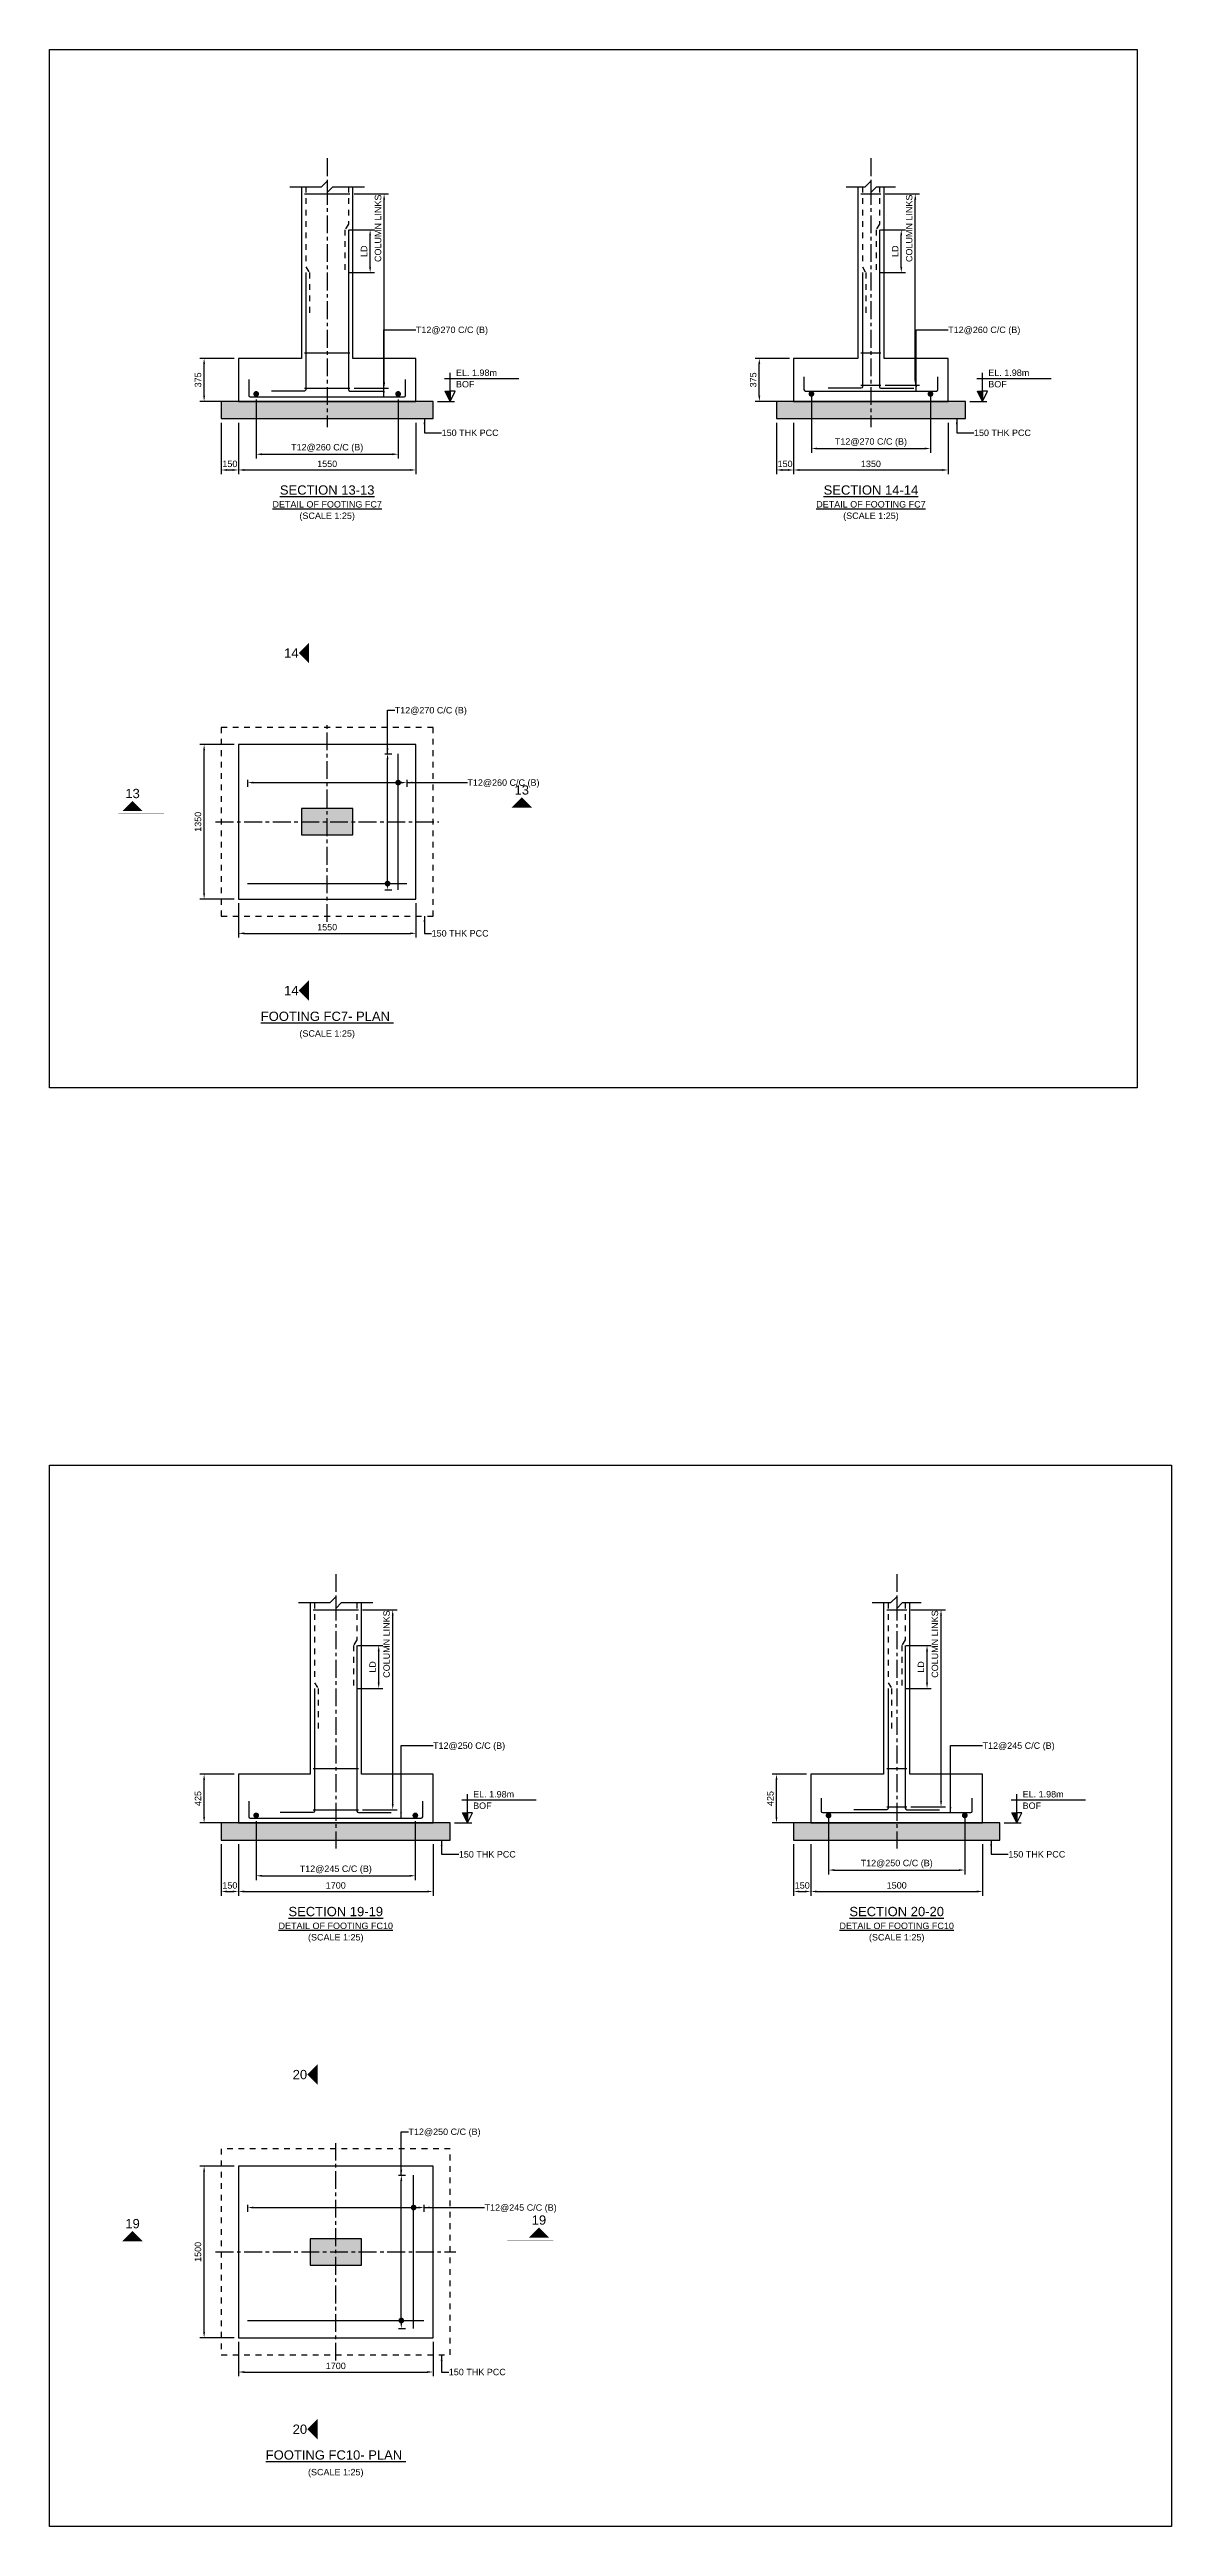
# Model space of a CAD drawing. Header units: inches. Extents: x -5500 to 172521, y -181100 to 5500.
# Drawn here: x 27721 to 66921, y -180200 to -93600 of the extents above; entities that cross this region are included whole.
import ezdxf
from ezdxf.enums import TextEntityAlignment as Align

# ---------------------------------------------------------------- set-up
doc = ezdxf.new("R2010")
doc.units = ezdxf.units.IN
doc.header["$LTSCALE"] = 1000
doc.header["$MEASUREMENT"] = 0
doc.linetypes.add('Cline', pattern=[1, 0.625, -0.125, 0.125, -0.125])
doc.linetypes.add('Dashed', pattern=[0.6, 0.2, -0.2, 0.2])
for name, color, linetype in [('Center Line', 1, 'Continuous'), ('Column', 2, 'Continuous'), ('Concrete Line', 2, 'Continuous'), ('Dim', 31, 'Continuous'), ('Footing', 4, 'Continuous'), ('Labels', 4, 'Continuous'), ('PCC', 5, 'Continuous'), ('Reinforcement', 4, 'Continuous'), ('Section Mark', 5, 'Continuous'), ('Solid', 25, 'Continuous'), ('Text', 31, 'Continuous')]:
    doc.layers.add(name, color=color, linetype=linetype)
doc.styles.add('SC-FTG1', font='SansSerif')
doc.styles.add('SC-FTG2', font='SansSerif')
doc.dimstyles.new('RccFooting', dxfattribs={"dimtxt": 225, "dimasz": 200, "dimexe": 150, "dimexo": 150, "dimgap": 100, "dimtad": 1, "dimtoh": 1, "dimdec": 4, "dimlfac": 0.25, "dimzin": 0, "dimdsep": 46, "dimtxsty": 'SC-FTG2', "dimcen": 0.09, "dimclrd": 8, "dimclre": 8, "dimclrt": 31, "dimadec": 0, "dimazin": 0, "dimtfac": 1, "dimtdec": 0, "dimtix": 1, "dimtofl": 0, "dimtmove": 0, "dimatfit": 3, "dimfxl": 1, "dimtolj": 1, "dimtzin": 0, "dimarcsym": 0})

# ---------------------------------------------------------------- blocks, each defined once
blk = doc.blocks.new('*D127')
at = {"color": 8, "linetype": 'ByBlock', "lineweight": -2}
for p, q in [((34321, -123450), (34321, -124650)), ((40521, -123450), (40521, -124650)), ((34521, -124500), (40321, -124500))]:
    blk.add_line(p, q, dxfattribs=at)
at = {"color": 8}
for points in [[(34321, -124500), (34521, -124467), (34521, -124533)], [(40521, -124500), (40321, -124533), (40321, -124467)]]:
    blk.add_solid(points, dxfattribs=at)
at = {"layer": 'Defpoints', "color": 31}
for p in [(34321, -123300), (40521, -123300), (34321, -124500)]:
    blk.add_point(p, dxfattribs=at)
at = {"color": 31, "insert": (37421, -124288), "char_height": 225, "attachment_point": 5, "style": 'SC-FTG2'}
blk.add_mtext('\\A1;1550', dxfattribs=at)
blk = doc.blocks.new('*D128')
at = {"color": 8, "linetype": 'ByBlock', "lineweight": -2}
for p, q in [((34171, -117900), (32971, -117900)), ((33121, -123100), (33121, -118100)), ((34171, -123300), (32971, -123300))]:
    blk.add_line(p, q, dxfattribs=at)
at = {"color": 8}
for points in [[(33121, -117900), (33154, -118100), (33088, -118100)], [(33121, -123300), (33088, -123100), (33154, -123100)]]:
    blk.add_solid(points, dxfattribs=at)
at = {"layer": 'Defpoints', "color": 31}
for p in [(34321, -117900), (33121, -123300), (34321, -123300)]:
    blk.add_point(p, dxfattribs=at)
at = {"color": 31, "insert": (32908, -120600), "char_height": 225, "attachment_point": 5, "rotation": 90, "style": 'SC-FTG2'}
blk.add_mtext('\\A1;1350', dxfattribs=at)
blk = doc.blocks.new('*D129')
at = {"color": 8, "linetype": 'ByBlock', "lineweight": -2}
for p, q in [((39431, -118220), (39681, -118220)), ((39531, -122780), (39531, -118420)), ((39431, -122980), (39681, -122980))]:
    blk.add_line(p, q, dxfattribs=at)
at = {"color": 8}
for points in [[(39531, -118220), (39564, -118420), (39498, -118420)], [(39531, -122980), (39498, -122780), (39564, -122780)]]:
    blk.add_solid(points, dxfattribs=at)
at = {"layer": 'Defpoints', "color": 31}
for p in [(39281, -118220), (39281, -122980), (39531, -122980)]:
    blk.add_point(p, dxfattribs=at)
blk = doc.blocks.new('*D130')
at = {"color": 8, "linetype": 'ByBlock', "lineweight": -2}
for p, q in [((34641, -119130), (34641, -119380)), ((34841, -119230), (40001, -119230)), ((40201, -119130), (40201, -119380))]:
    blk.add_line(p, q, dxfattribs=at)
at = {"color": 8}
for points in [[(34641, -119230), (34841, -119197), (34841, -119263)], [(40201, -119230), (40001, -119263), (40001, -119197)]]:
    blk.add_solid(points, dxfattribs=at)
at = {"layer": 'Defpoints', "color": 31}
for p in [(34641, -118980), (34641, -119230), (40201, -118980)]:
    blk.add_point(p, dxfattribs=at)
blk = doc.blocks.new('*D131')
at = {"color": 8, "linetype": 'ByBlock', "lineweight": -2}
for p, q in [((33721, -106650), (33721, -108450)), ((34321, -106650), (34321, -108450)), ((33921, -108300), (34121, -108300))]:
    blk.add_line(p, q, dxfattribs=at)
at = {"color": 8}
for points in [[(33721, -108300), (33921, -108267), (33921, -108333)], [(34321, -108300), (34121, -108333), (34121, -108267)]]:
    blk.add_solid(points, dxfattribs=at)
at = {"layer": 'Defpoints', "color": 31}
for p in [(33721, -106500), (34321, -106500), (33721, -108300)]:
    blk.add_point(p, dxfattribs=at)
at = {"color": 31, "insert": (34021, -108088), "char_height": 225, "attachment_point": 5, "style": 'SC-FTG2'}
blk.add_mtext('\\A1;150', dxfattribs=at)
blk = doc.blocks.new('*D132')
at = {"color": 8, "linetype": 'ByBlock', "lineweight": -2}
for p, q in [((34321, -106650), (34321, -108450)), ((40521, -106650), (40521, -108450)), ((34521, -108300), (40321, -108300))]:
    blk.add_line(p, q, dxfattribs=at)
at = {"color": 8}
for points in [[(34321, -108300), (34521, -108267), (34521, -108333)], [(40521, -108300), (40321, -108333), (40321, -108267)]]:
    blk.add_solid(points, dxfattribs=at)
at = {"layer": 'Defpoints', "color": 31}
for p in [(34321, -106500), (40521, -106500), (34321, -108300)]:
    blk.add_point(p, dxfattribs=at)
at = {"color": 31, "insert": (37421, -108088), "char_height": 225, "attachment_point": 5, "style": 'SC-FTG2'}
blk.add_mtext('\\A1;1550', dxfattribs=at)
blk = doc.blocks.new('*D133')
at = {"color": 8, "linetype": 'ByBlock', "lineweight": -2}
for p, q in [((34171, -104400), (32971, -104400)), ((33121, -105700), (33121, -104600)), ((34171, -105900), (32971, -105900))]:
    blk.add_line(p, q, dxfattribs=at)
at = {"color": 8}
for points in [[(33121, -104400), (33154, -104600), (33088, -104600)], [(33121, -105900), (33088, -105700), (33154, -105700)]]:
    blk.add_solid(points, dxfattribs=at)
at = {"layer": 'Defpoints', "color": 31}
for p in [(34321, -104400), (33121, -105900), (34321, -105900)]:
    blk.add_point(p, dxfattribs=at)
at = {"color": 31, "insert": (32908, -105150), "char_height": 225, "attachment_point": 5, "rotation": 90, "style": 'SC-FTG2'}
blk.add_mtext('\\A1;375', dxfattribs=at)
blk = doc.blocks.new('*D134')
at = {"color": 8, "linetype": 'ByBlock', "lineweight": -2}
for p, q in [((34941, -105840), (34941, -107900)), ((39901, -105840), (39901, -107900)), ((35141, -107750), (39701, -107750))]:
    blk.add_line(p, q, dxfattribs=at)
at = {"color": 8}
for points in [[(34941, -107750), (35141, -107717), (35141, -107783)], [(39901, -107750), (39701, -107783), (39701, -107717)]]:
    blk.add_solid(points, dxfattribs=at)
at = {"layer": 'Defpoints', "color": 31}
for p in [(34941, -105690), (39901, -105690), (34941, -107750)]:
    blk.add_point(p, dxfattribs=at)
at = {"color": 31, "insert": (37421, -107538), "char_height": 225, "attachment_point": 5, "style": 'SC-FTG2'}
blk.add_mtext('\\A1;T12@260 C/C (B)', dxfattribs=at)
blk = doc.blocks.new('*D135')
at = {"color": 8, "linetype": 'ByBlock', "lineweight": -2}
for p, q in [((38191, -99900), (39071, -99900)), ((38921, -101200), (38921, -100100)), ((38191, -101400), (39071, -101400))]:
    blk.add_line(p, q, dxfattribs=at)
at = {"color": 8}
for points in [[(38921, -99900), (38954, -100100), (38888, -100100)], [(38921, -101400), (38888, -101200), (38954, -101200)]]:
    blk.add_solid(points, dxfattribs=at)
at = {"layer": 'Defpoints', "color": 31}
for p in [(38041, -99900), (38041, -101400), (38921, -101400)]:
    blk.add_point(p, dxfattribs=at)
at = {"color": 31, "insert": (38708, -100650), "char_height": 225, "attachment_point": 5, "rotation": 90, "style": 'SC-FTG2'}
blk.add_mtext('\\A1;LD', dxfattribs=at)
blk = doc.blocks.new('*D136')
at = {"color": 8, "linetype": 'ByBlock', "lineweight": -2}
for p, q in [((38361, -98650), (39561, -98650)), ((39411, -105240), (39411, -98850)), ((38361, -105440), (39561, -105440))]:
    blk.add_line(p, q, dxfattribs=at)
at = {"color": 8}
for points in [[(39411, -98650), (39444, -98850), (39378, -98850)], [(39411, -105440), (39378, -105240), (39444, -105240)]]:
    blk.add_solid(points, dxfattribs=at)
at = {"layer": 'Defpoints', "color": 31}
for p in [(38211, -98650), (38211, -105440), (39411, -105440)]:
    blk.add_point(p, dxfattribs=at)
at = {"color": 31, "insert": (39198, -99850), "char_height": 225, "attachment_point": 5, "rotation": 90, "style": 'SC-FTG2'}
blk.add_mtext('\\A1;COLUMN LINKS', dxfattribs=at)
blk = doc.blocks.new('*D137')
at = {"color": 8, "linetype": 'ByBlock', "lineweight": -2}
for p, q in [((53121, -106650), (53121, -108450)), ((53721, -106650), (53721, -108450)), ((53321, -108300), (53521, -108300))]:
    blk.add_line(p, q, dxfattribs=at)
at = {"color": 8}
for points in [[(53121, -108300), (53321, -108267), (53321, -108333)], [(53721, -108300), (53521, -108333), (53521, -108267)]]:
    blk.add_solid(points, dxfattribs=at)
at = {"layer": 'Defpoints', "color": 31}
for p in [(53121, -106500), (53721, -106500), (53121, -108300)]:
    blk.add_point(p, dxfattribs=at)
at = {"color": 31, "insert": (53421, -108088), "char_height": 225, "attachment_point": 5, "style": 'SC-FTG2'}
blk.add_mtext('\\A1;150', dxfattribs=at)
blk = doc.blocks.new('*D138')
at = {"color": 8, "linetype": 'ByBlock', "lineweight": -2}
for p, q in [((53721, -106650), (53721, -108450)), ((59121, -106650), (59121, -108450)), ((53921, -108300), (58921, -108300))]:
    blk.add_line(p, q, dxfattribs=at)
at = {"color": 8}
for points in [[(53721, -108300), (53921, -108267), (53921, -108333)], [(59121, -108300), (58921, -108333), (58921, -108267)]]:
    blk.add_solid(points, dxfattribs=at)
at = {"layer": 'Defpoints', "color": 31}
for p in [(53721, -106500), (59121, -106500), (53721, -108300)]:
    blk.add_point(p, dxfattribs=at)
at = {"color": 31, "insert": (56421, -108088), "char_height": 225, "attachment_point": 5, "style": 'SC-FTG2'}
blk.add_mtext('\\A1;1350', dxfattribs=at)
blk = doc.blocks.new('*D139')
at = {"color": 8, "linetype": 'ByBlock', "lineweight": -2}
for p, q in [((53571, -104400), (52371, -104400)), ((52521, -105700), (52521, -104600)), ((53571, -105900), (52371, -105900))]:
    blk.add_line(p, q, dxfattribs=at)
at = {"color": 8}
for points in [[(52521, -104400), (52554, -104600), (52488, -104600)], [(52521, -105900), (52488, -105700), (52554, -105700)]]:
    blk.add_solid(points, dxfattribs=at)
at = {"layer": 'Defpoints', "color": 31}
for p in [(53721, -104400), (52521, -105900), (53721, -105900)]:
    blk.add_point(p, dxfattribs=at)
at = {"color": 31, "insert": (52308, -105150), "char_height": 225, "attachment_point": 5, "rotation": 90, "style": 'SC-FTG2'}
blk.add_mtext('\\A1;375', dxfattribs=at)
blk = doc.blocks.new('*D140')
at = {"color": 8, "linetype": 'ByBlock', "lineweight": -2}
for p, q in [((54341, -105640), (54341, -107700)), ((58501, -105640), (58501, -107700)), ((54541, -107550), (58301, -107550))]:
    blk.add_line(p, q, dxfattribs=at)
at = {"color": 8}
for points in [[(54341, -107550), (54541, -107517), (54541, -107583)], [(58501, -107550), (58301, -107583), (58301, -107517)]]:
    blk.add_solid(points, dxfattribs=at)
at = {"layer": 'Defpoints', "color": 31}
for p in [(54341, -105490), (58501, -105490), (54341, -107550)]:
    blk.add_point(p, dxfattribs=at)
at = {"color": 31, "insert": (56421, -107338), "char_height": 225, "attachment_point": 5, "style": 'SC-FTG2'}
blk.add_mtext('\\A1;T12@270 C/C (B)', dxfattribs=at)
blk = doc.blocks.new('*D141')
at = {"color": 8, "linetype": 'ByBlock', "lineweight": -2}
for p, q in [((56751, -99900), (57631, -99900)), ((57481, -101200), (57481, -100100)), ((56751, -101400), (57631, -101400))]:
    blk.add_line(p, q, dxfattribs=at)
at = {"color": 8}
for points in [[(57481, -99900), (57514, -100100), (57448, -100100)], [(57481, -101400), (57448, -101200), (57514, -101200)]]:
    blk.add_solid(points, dxfattribs=at)
at = {"layer": 'Defpoints', "color": 31}
for p in [(56601, -99900), (56601, -101400), (57481, -101400)]:
    blk.add_point(p, dxfattribs=at)
at = {"color": 31, "insert": (57268, -100650), "char_height": 225, "attachment_point": 5, "rotation": 90, "style": 'SC-FTG2'}
blk.add_mtext('\\A1;LD', dxfattribs=at)
blk = doc.blocks.new('*D142')
at = {"color": 8, "linetype": 'ByBlock', "lineweight": -2}
for p, q in [((56921, -98650), (58121, -98650)), ((57971, -105140), (57971, -98850)), ((56921, -105340), (58121, -105340))]:
    blk.add_line(p, q, dxfattribs=at)
at = {"color": 8}
for points in [[(57971, -98650), (58004, -98850), (57938, -98850)], [(57971, -105340), (57938, -105140), (58004, -105140)]]:
    blk.add_solid(points, dxfattribs=at)
at = {"layer": 'Defpoints', "color": 31}
for p in [(56771, -98650), (56771, -105340), (57971, -105340)]:
    blk.add_point(p, dxfattribs=at)
at = {"color": 31, "insert": (57758, -99850), "char_height": 225, "attachment_point": 5, "rotation": 90, "style": 'SC-FTG2'}
blk.add_mtext('\\A1;COLUMN LINKS', dxfattribs=at)
blk = doc.blocks.new('*D175')
at = {"color": 8, "linetype": 'ByBlock', "lineweight": -2}
for p, q in [((34321, -173750), (34321, -174950)), ((41121, -173750), (41121, -174950)), ((34521, -174800), (40921, -174800))]:
    blk.add_line(p, q, dxfattribs=at)
at = {"color": 8}
for points in [[(34321, -174800), (34521, -174767), (34521, -174833)], [(41121, -174800), (40921, -174833), (40921, -174767)]]:
    blk.add_solid(points, dxfattribs=at)
at = {"layer": 'Defpoints', "color": 31}
for p in [(34321, -173600), (41121, -173600), (34321, -174800)]:
    blk.add_point(p, dxfattribs=at)
at = {"color": 31, "insert": (37721, -174588), "char_height": 225, "attachment_point": 5, "style": 'SC-FTG2'}
blk.add_mtext('\\A1;1700', dxfattribs=at)
blk = doc.blocks.new('*D176')
at = {"color": 8, "linetype": 'ByBlock', "lineweight": -2}
for p, q in [((34171, -167600), (32971, -167600)), ((33121, -173400), (33121, -167800)), ((34171, -173600), (32971, -173600))]:
    blk.add_line(p, q, dxfattribs=at)
at = {"color": 8}
for points in [[(33121, -167600), (33154, -167800), (33088, -167800)], [(33121, -173600), (33088, -173400), (33154, -173400)]]:
    blk.add_solid(points, dxfattribs=at)
at = {"layer": 'Defpoints', "color": 31}
for p in [(34321, -167600), (33121, -173600), (34321, -173600)]:
    blk.add_point(p, dxfattribs=at)
at = {"color": 31, "insert": (32908, -170600), "char_height": 225, "attachment_point": 5, "rotation": 90, "style": 'SC-FTG2'}
blk.add_mtext('\\A1;1500', dxfattribs=at)
blk = doc.blocks.new('*D177')
at = {"color": 8, "linetype": 'ByBlock', "lineweight": -2}
for p, q in [((39911, -167920), (40161, -167920)), ((40011, -173080), (40011, -168120)), ((39911, -173280), (40161, -173280))]:
    blk.add_line(p, q, dxfattribs=at)
at = {"color": 8}
for points in [[(40011, -167920), (40044, -168120), (39978, -168120)], [(40011, -173280), (39978, -173080), (40044, -173080)]]:
    blk.add_solid(points, dxfattribs=at)
at = {"layer": 'Defpoints', "color": 31}
for p in [(39761, -167920), (39761, -173280), (40011, -173280)]:
    blk.add_point(p, dxfattribs=at)
blk = doc.blocks.new('*D178')
at = {"color": 8, "linetype": 'ByBlock', "lineweight": -2}
for p, q in [((34641, -168950), (34641, -169200)), ((34841, -169050), (40601, -169050)), ((40801, -168950), (40801, -169200))]:
    blk.add_line(p, q, dxfattribs=at)
at = {"color": 8}
for points in [[(34641, -169050), (34841, -169017), (34841, -169083)], [(40801, -169050), (40601, -169083), (40601, -169017)]]:
    blk.add_solid(points, dxfattribs=at)
at = {"layer": 'Defpoints', "color": 31}
for p in [(34641, -168800), (40801, -168800), (34641, -169050)]:
    blk.add_point(p, dxfattribs=at)
blk = doc.blocks.new('*D179')
at = {"color": 8, "linetype": 'ByBlock', "lineweight": -2}
for p, q in [((33721, -156350), (33721, -158150)), ((34321, -156350), (34321, -158150)), ((33921, -158000), (34121, -158000))]:
    blk.add_line(p, q, dxfattribs=at)
at = {"color": 8}
for points in [[(33721, -158000), (33921, -157967), (33921, -158033)], [(34321, -158000), (34121, -158033), (34121, -157967)]]:
    blk.add_solid(points, dxfattribs=at)
at = {"layer": 'Defpoints', "color": 31}
for p in [(33721, -156200), (34321, -156200), (33721, -158000)]:
    blk.add_point(p, dxfattribs=at)
at = {"color": 31, "insert": (34021, -157788), "char_height": 225, "attachment_point": 5, "style": 'SC-FTG2'}
blk.add_mtext('\\A1;150', dxfattribs=at)
blk = doc.blocks.new('*D180')
at = {"color": 8, "linetype": 'ByBlock', "lineweight": -2}
for p, q in [((34321, -156350), (34321, -158150)), ((41121, -156350), (41121, -158150)), ((34521, -158000), (40921, -158000))]:
    blk.add_line(p, q, dxfattribs=at)
at = {"color": 8}
for points in [[(34321, -158000), (34521, -157967), (34521, -158033)], [(41121, -158000), (40921, -158033), (40921, -157967)]]:
    blk.add_solid(points, dxfattribs=at)
at = {"layer": 'Defpoints', "color": 31}
for p in [(34321, -156200), (41121, -156200), (34321, -158000)]:
    blk.add_point(p, dxfattribs=at)
at = {"color": 31, "insert": (37721, -157788), "char_height": 225, "attachment_point": 5, "style": 'SC-FTG2'}
blk.add_mtext('\\A1;1700', dxfattribs=at)
blk = doc.blocks.new('*D181')
at = {"color": 8, "linetype": 'ByBlock', "lineweight": -2}
for p, q in [((34171, -153900), (32971, -153900)), ((33121, -155400), (33121, -154100)), ((34171, -155600), (32971, -155600))]:
    blk.add_line(p, q, dxfattribs=at)
at = {"color": 8}
for points in [[(33121, -153900), (33154, -154100), (33088, -154100)], [(33121, -155600), (33088, -155400), (33154, -155400)]]:
    blk.add_solid(points, dxfattribs=at)
at = {"layer": 'Defpoints', "color": 31}
for p in [(34321, -153900), (33121, -155600), (34321, -155600)]:
    blk.add_point(p, dxfattribs=at)
at = {"color": 31, "insert": (32908, -154750), "char_height": 225, "attachment_point": 5, "rotation": 90, "style": 'SC-FTG2'}
blk.add_mtext('\\A1;425', dxfattribs=at)
blk = doc.blocks.new('*D182')
at = {"color": 8, "linetype": 'ByBlock', "lineweight": -2}
for p, q in [((34941, -155540), (34941, -157600)), ((40501, -155540), (40501, -157600)), ((35141, -157450), (40301, -157450))]:
    blk.add_line(p, q, dxfattribs=at)
at = {"color": 8}
for points in [[(34941, -157450), (35141, -157417), (35141, -157483)], [(40501, -157450), (40301, -157483), (40301, -157417)]]:
    blk.add_solid(points, dxfattribs=at)
at = {"layer": 'Defpoints', "color": 31}
for p in [(34941, -155390), (40501, -155390), (34941, -157450)]:
    blk.add_point(p, dxfattribs=at)
at = {"color": 31, "insert": (37721, -157238), "char_height": 225, "attachment_point": 5, "style": 'SC-FTG2'}
blk.add_mtext('\\A1;T12@245 C/C (B)', dxfattribs=at)
blk = doc.blocks.new('*D183')
at = {"color": 8, "linetype": 'ByBlock', "lineweight": -2}
for p, q in [((38491, -149400), (39371, -149400)), ((39221, -150700), (39221, -149600)), ((38491, -150900), (39371, -150900))]:
    blk.add_line(p, q, dxfattribs=at)
at = {"color": 8}
for points in [[(39221, -149400), (39254, -149600), (39188, -149600)], [(39221, -150900), (39188, -150700), (39254, -150700)]]:
    blk.add_solid(points, dxfattribs=at)
at = {"layer": 'Defpoints', "color": 31}
for p in [(38341, -149400), (38341, -150900), (39221, -150900)]:
    blk.add_point(p, dxfattribs=at)
at = {"color": 31, "insert": (39008, -150150), "char_height": 225, "attachment_point": 5, "rotation": 90, "style": 'SC-FTG2'}
blk.add_mtext('\\A1;LD', dxfattribs=at)
blk = doc.blocks.new('*D184')
at = {"color": 8, "linetype": 'ByBlock', "lineweight": -2}
for p, q in [((38661, -148150), (39861, -148150)), ((39711, -154940), (39711, -148350)), ((38661, -155140), (39861, -155140))]:
    blk.add_line(p, q, dxfattribs=at)
at = {"color": 8}
for points in [[(39711, -148150), (39744, -148350), (39678, -148350)], [(39711, -155140), (39678, -154940), (39744, -154940)]]:
    blk.add_solid(points, dxfattribs=at)
at = {"layer": 'Defpoints', "color": 31}
for p in [(38511, -148150), (38511, -155140), (39711, -155140)]:
    blk.add_point(p, dxfattribs=at)
at = {"color": 31, "insert": (39498, -149350), "char_height": 225, "attachment_point": 5, "rotation": 90, "style": 'SC-FTG2'}
blk.add_mtext('\\A1;COLUMN LINKS', dxfattribs=at)
blk = doc.blocks.new('*D185')
at = {"color": 8, "linetype": 'ByBlock', "lineweight": -2}
for p, q in [((53721, -156350), (53721, -158150)), ((54321, -156350), (54321, -158150)), ((53921, -158000), (54121, -158000))]:
    blk.add_line(p, q, dxfattribs=at)
at = {"color": 8}
for points in [[(53721, -158000), (53921, -157967), (53921, -158033)], [(54321, -158000), (54121, -158033), (54121, -157967)]]:
    blk.add_solid(points, dxfattribs=at)
at = {"layer": 'Defpoints', "color": 31}
for p in [(53721, -156200), (54321, -156200), (53721, -158000)]:
    blk.add_point(p, dxfattribs=at)
at = {"color": 31, "insert": (54021, -157788), "char_height": 225, "attachment_point": 5, "style": 'SC-FTG2'}
blk.add_mtext('\\A1;150', dxfattribs=at)
blk = doc.blocks.new('*D186')
at = {"color": 8, "linetype": 'ByBlock', "lineweight": -2}
for p, q in [((54321, -156350), (54321, -158150)), ((60321, -156350), (60321, -158150)), ((54521, -158000), (60121, -158000))]:
    blk.add_line(p, q, dxfattribs=at)
at = {"color": 8}
for points in [[(54321, -158000), (54521, -157967), (54521, -158033)], [(60321, -158000), (60121, -158033), (60121, -157967)]]:
    blk.add_solid(points, dxfattribs=at)
at = {"layer": 'Defpoints', "color": 31}
for p in [(54321, -156200), (60321, -156200), (54321, -158000)]:
    blk.add_point(p, dxfattribs=at)
at = {"color": 31, "insert": (57321, -157788), "char_height": 225, "attachment_point": 5, "style": 'SC-FTG2'}
blk.add_mtext('\\A1;1500', dxfattribs=at)
blk = doc.blocks.new('*D187')
at = {"color": 8, "linetype": 'ByBlock', "lineweight": -2}
for p, q in [((54171, -153900), (52971, -153900)), ((53121, -155400), (53121, -154100)), ((54171, -155600), (52971, -155600))]:
    blk.add_line(p, q, dxfattribs=at)
at = {"color": 8}
for points in [[(53121, -153900), (53154, -154100), (53088, -154100)], [(53121, -155600), (53088, -155400), (53154, -155400)]]:
    blk.add_solid(points, dxfattribs=at)
at = {"layer": 'Defpoints', "color": 31}
for p in [(54321, -153900), (53121, -155600), (54321, -155600)]:
    blk.add_point(p, dxfattribs=at)
at = {"color": 31, "insert": (52908, -154750), "char_height": 225, "attachment_point": 5, "rotation": 90, "style": 'SC-FTG2'}
blk.add_mtext('\\A1;425', dxfattribs=at)
blk = doc.blocks.new('*D188')
at = {"color": 8, "linetype": 'ByBlock', "lineweight": -2}
for p, q in [((54941, -155340), (54941, -157400)), ((59701, -155340), (59701, -157400)), ((55141, -157250), (59501, -157250))]:
    blk.add_line(p, q, dxfattribs=at)
at = {"color": 8}
for points in [[(54941, -157250), (55141, -157217), (55141, -157283)], [(59701, -157250), (59501, -157283), (59501, -157217)]]:
    blk.add_solid(points, dxfattribs=at)
at = {"layer": 'Defpoints', "color": 31}
for p in [(54941, -155190), (59701, -155190), (54941, -157250)]:
    blk.add_point(p, dxfattribs=at)
at = {"color": 31, "insert": (57321, -157038), "char_height": 225, "attachment_point": 5, "style": 'SC-FTG2'}
blk.add_mtext('\\A1;T12@250 C/C (B)', dxfattribs=at)
blk = doc.blocks.new('*D189')
at = {"color": 8, "linetype": 'ByBlock', "lineweight": -2}
for p, q in [((57651, -149400), (58531, -149400)), ((58381, -150700), (58381, -149600)), ((57651, -150900), (58531, -150900))]:
    blk.add_line(p, q, dxfattribs=at)
at = {"color": 8}
for points in [[(58381, -149400), (58414, -149600), (58348, -149600)], [(58381, -150900), (58348, -150700), (58414, -150700)]]:
    blk.add_solid(points, dxfattribs=at)
at = {"layer": 'Defpoints', "color": 31}
for p in [(57501, -149400), (57501, -150900), (58381, -150900)]:
    blk.add_point(p, dxfattribs=at)
at = {"color": 31, "insert": (58168, -150150), "char_height": 225, "attachment_point": 5, "rotation": 90, "style": 'SC-FTG2'}
blk.add_mtext('\\A1;LD', dxfattribs=at)
blk = doc.blocks.new('*D190')
at = {"color": 8, "linetype": 'ByBlock', "lineweight": -2}
for p, q in [((57821, -148150), (59021, -148150)), ((58871, -154840), (58871, -148350)), ((57821, -155040), (59021, -155040))]:
    blk.add_line(p, q, dxfattribs=at)
at = {"color": 8}
for points in [[(58871, -148150), (58904, -148350), (58838, -148350)], [(58871, -155040), (58838, -154840), (58904, -154840)]]:
    blk.add_solid(points, dxfattribs=at)
at = {"layer": 'Defpoints', "color": 31}
for p in [(57671, -148150), (57671, -155040), (58871, -155040)]:
    blk.add_point(p, dxfattribs=at)
at = {"color": 31, "insert": (58658, -149350), "char_height": 225, "attachment_point": 5, "rotation": 90, "style": 'SC-FTG2'}
blk.add_mtext('\\A1;COLUMN LINKS', dxfattribs=at)

msp = doc.modelspace()

# ---------------------------------------------------------------- hatches: boundary and pattern name
at = {"layer": 'Solid'}
for points in [[(41721, -105900), (41546, -105550), (41721, -105550)], [(60321, -105900), (60146, -105550), (60321, -105550)], [(33721, -106500), (41121, -106500), (41121, -105900), (33721, -105900)], [(53121, -106500), (59721, -106500), (59721, -105900), (53121, -105900)], [(36781, -114350), (36431, -114700), (36781, -115050), (36781, -114350)], [(30271, -120224), (30621, -119874), (30971, -120224), (30271, -120224)], [(36521, -121060), (38321, -121060), (38321, -120140), (36521, -120140)], [(44571, -120100), (44221, -119750), (43871, -120100), (44571, -120100)], [(36781, -126850), (36431, -126500), (36781, -126150), (36781, -126850)], [(33721, -156200), (41721, -156200), (41721, -155600), (33721, -155600)], [(42321, -155600), (42146, -155250), (42321, -155250)], [(53721, -156200), (60921, -156200), (60921, -155600), (53721, -155600)], [(61521, -155600), (61346, -155250), (61521, -155250)], [(37081, -164050), (36731, -164400), (37081, -164750), (37081, -164050)], [(30271, -170224), (30621, -169874), (30971, -170224), (30271, -170224)], [(36821, -171060), (38621, -171060), (38621, -170140), (36821, -170140)], [(45171, -170100), (44821, -169750), (44471, -170100), (45171, -170100)], [(37081, -177150), (36731, -176800), (37081, -176450), (37081, -177150)]]:
    msp.add_hatch(color=256, dxfattribs=at).paths.add_polyline_path(points, flags=0)

# ---------------------------------------------------------------- linework, layer by layer
for points in [[(27721, -129900), (27721, -93600), (65721, -93600), (65721, -129900), (27721, -129900)], [(27721, -180200), (27721, -143100), (66921, -143100), (66921, -180200), (27721, -180200)]]:
    msp.add_lwpolyline(points)
at = {"layer": 'Center Line', "linetype": 'Cline'}
for points in [[(37421, -97400), (37421, -106800)], [(56421, -97400), (56421, -106800)], [(37421, -124100), (37421, -117100)], [(33521, -120600), (41321, -120600)], [(37721, -146900), (37721, -156500)], [(57321, -146900), (57321, -156500)], [(37721, -174400), (37721, -166800)], [(33521, -170600), (41921, -170600)]]:
    msp.add_lwpolyline(points, dxfattribs=at)
at = {"layer": 'Column'}
for points in [[(36521, -121060), (38321, -121060), (38321, -120140), (36521, -120140), (36521, -121060)], [(36821, -171060), (38621, -171060), (38621, -170140), (36821, -170140), (36821, -171060)]]:
    msp.add_lwpolyline(points, dxfattribs=at)
at = {"layer": 'Concrete Line'}
for points in [[(36521, -98400), (36521, -104400), (34321, -104400), (34321, -105900), (40521, -105900), (40521, -104400), (38321, -104400), (38321, -98400)], [(36121, -98400), (37221, -98400), (37421, -98200), (37421, -98600), (37621, -98400), (38721, -98400)], [(55961, -98400), (55961, -104400), (53721, -104400), (53721, -105900), (59121, -105900), (59121, -104400), (56881, -104400), (56881, -98400)], [(55561, -98400), (56221, -98400), (56421, -98200), (56421, -98600), (56621, -98400), (57281, -98400)], [(36821, -147900), (36821, -153900), (34321, -153900), (34321, -155600), (41121, -155600), (41121, -153900), (38621, -153900), (38621, -147900)], [(36421, -147900), (37521, -147900), (37721, -147700), (37721, -148100), (37921, -147900), (39021, -147900)], [(56861, -147900), (56861, -153900), (54321, -153900), (54321, -155600), (60321, -155600), (60321, -153900), (57781, -153900), (57781, -147900)], [(56461, -147900), (57121, -147900), (57321, -147700), (57321, -148100), (57521, -147900), (58181, -147900)]]:
    msp.add_lwpolyline(points, dxfattribs=at)
at = {"layer": 'Dim', "color": 8, "const_width": 100}
for points in [[(39851, -119230, 1), (39951, -119230, 1)], [(39481, -122760, 1), (39581, -122760, 1)], [(40391, -169050, 1), (40491, -169050, 1)], [(39961, -173000, 1), (40061, -173000, 1)]]:
    msp.add_lwpolyline(points, format="xyb", close=True, dxfattribs=at)
at = {"layer": 'Footing'}
for points in [[(34321, -123300), (40521, -123300), (40521, -117900), (34321, -117900), (34321, -123300)], [(34321, -173600), (41121, -173600), (41121, -167600), (34321, -167600), (34321, -173600)]]:
    msp.add_lwpolyline(points, dxfattribs=at)
at = {"layer": 'PCC'}
for points in [[(33721, -106500), (41121, -106500), (41121, -105900), (33721, -105900), (33721, -106500)], [(53121, -106500), (59721, -106500), (59721, -105900), (53121, -105900), (53121, -106500)], [(33721, -156200), (41721, -156200), (41721, -155600), (33721, -155600), (33721, -156200)], [(53721, -156200), (60921, -156200), (60921, -155600), (53721, -155600), (53721, -156200)]]:
    msp.add_lwpolyline(points, dxfattribs=at)
at = {"layer": 'PCC', "linetype": 'Dashed'}
for points in [[(33721, -123900), (41121, -123900), (41121, -117300), (33721, -117300), (33721, -123900)], [(33721, -174200), (41721, -174200), (41721, -167000), (33721, -167000), (33721, -174200)]]:
    msp.add_lwpolyline(points, dxfattribs=at)
at = {"layer": 'Reinforcement'}
for points in [[(36631, -98650), (38211, -98650)], [(56071, -98650), (56771, -98650)], [(36631, -104200), (38211, -104200)], [(56071, -104200), (56771, -104200)], [(36631, -105440), (38211, -105440)], [(56071, -105340), (56771, -105340)], [(39901, -122980), (39901, -118220)], [(34641, -122760), (40201, -122760)], [(36931, -148150), (38511, -148150)], [(56971, -148150), (57671, -148150)], [(36931, -153700), (38511, -153700)], [(56971, -153700), (57671, -153700)], [(36931, -155140), (38511, -155140)], [(56971, -155040), (57671, -155040)], [(40441, -173280), (40441, -167920)], [(34641, -173000), (40801, -173000)]]:
    msp.add_lwpolyline(points, dxfattribs=at)
at = {"layer": 'Reinforcement', "linetype": 'Dashed'}
for points in [[(36681, -98400), (36681, -101200), (36801, -101400), (36801, -102900)], [(38161, -98400), (38161, -99700), (38041, -99900), (38041, -101400)], [(56121, -98400), (56121, -101200), (56241, -101400), (56241, -102900)], [(56721, -98400), (56721, -99700), (56601, -99900), (56601, -101400)], [(36981, -147900), (36981, -150700), (37101, -150900), (37101, -152400)], [(38461, -147900), (38461, -149200), (38341, -149400), (38341, -150900)], [(57021, -147900), (57021, -150700), (57141, -150900), (57141, -152400)], [(57621, -147900), (57621, -149200), (57501, -149400), (57501, -150900)]]:
    msp.add_lwpolyline(points, dxfattribs=at)
at = {"layer": 'Reinforcement'}
for points in [[(38161, -99900), (38161, -105490, 0.4), (38211, -105540), (39361, -105540, 0.4), (39361, -105540), (39361, -105540)], [(56721, -99900), (56721, -105390, 0.4), (56771, -105440), (57921, -105440, 0.4), (57921, -105440), (57921, -105440)], [(36681, -101400), (36681, -105490, -0.4), (36631, -105540), (35481, -105540, 0.4), (35481, -105540), (35481, -105540)], [(56121, -101400), (56121, -105390, -0.4), (56071, -105440), (54921, -105440, 0.4), (54921, -105440), (54921, -105440)], [(34681, -105140), (34681, -105690, 0.4), (34731, -105740), (40111, -105740, 0.4), (40161, -105690), (40161, -105140)], [(54081, -105040), (54081, -105490, 0.4), (54131, -105540), (58711, -105540, 0.4), (58761, -105490), (58761, -105040)], [(38461, -149400), (38461, -155190, 0.4), (38511, -155240), (39661, -155240, 0.4), (39661, -155240), (39661, -155240)], [(57621, -149400), (57621, -155090, 0.4), (57671, -155140), (58821, -155140, 0.4), (58821, -155140), (58821, -155140)], [(36981, -150900), (36981, -155190, -0.4), (36931, -155240), (35781, -155240, 0.4), (35781, -155240), (35781, -155240)], [(57021, -150900), (57021, -155090, -0.4), (56971, -155140), (55821, -155140, 0.4), (55821, -155140), (55821, -155140)], [(34681, -154840), (34681, -155390, 0.4), (34731, -155440), (40711, -155440, 0.4), (40761, -155390), (40761, -154840)], [(54681, -154740), (54681, -155190, 0.4), (54731, -155240), (59911, -155240, 0.4), (59961, -155190), (59961, -154740)]]:
    msp.add_lwpolyline(points, format="xyb", dxfattribs=at)
at = {"layer": 'Reinforcement', "const_width": 100}
for points in [[(34891, -105640, 1), (34991, -105640, 1)], [(39851, -105640, 1), (39951, -105640, 1)], [(54291, -105640, 1), (54391, -105640, 1)], [(58451, -105640, 1), (58551, -105640, 1)], [(34891, -155340, 1), (34991, -155340, 1)], [(40451, -155340, 1), (40551, -155340, 1)], [(54891, -155340, 1), (54991, -155340, 1)], [(59651, -155340, 1), (59751, -155340, 1)]]:
    msp.add_lwpolyline(points, format="xyb", close=True, dxfattribs=at)
at = {"layer": 'Section Mark'}
for p, q in [((41271, -105900), (41871, -105900)), ((59871, -105900), (60471, -105900)), ((41871, -155600), (42471, -155600)), ((61071, -155600), (61671, -155600))]:
    msp.add_line(p, q, dxfattribs=at)
for points in [[(41521, -105100), (44121, -105100)], [(41721, -105900), (41546, -105550), (41721, -105550), (41721, -105900)], [(41721, -105900), (41721, -104900)], [(41721, -105900), (41896, -105550), (41721, -105550), (41721, -105900)], [(60121, -105100), (62721, -105100)], [(60321, -105900), (60146, -105550), (60321, -105550), (60321, -105900)], [(60321, -105900), (60321, -104900)], [(60321, -105900), (60496, -105550), (60321, -105550), (60321, -105900)], [(42121, -154800), (44721, -154800)], [(42321, -155600), (42321, -154600)], [(61321, -154800), (63921, -154800)], [(61521, -155600), (61521, -154600)], [(42321, -155600), (42146, -155250), (42321, -155250), (42321, -155600)], [(42321, -155600), (42496, -155250), (42321, -155250), (42321, -155600)], [(61521, -155600), (61346, -155250), (61521, -155250), (61521, -155600)], [(61521, -155600), (61696, -155250), (61521, -155250), (61521, -155600)]]:
    msp.add_lwpolyline(points, dxfattribs=at)
at = {"layer": 'Section Mark', "const_width": 5}
for points in [[(36881, -115800), (36881, -114200)], [(36781, -114350), (36431, -114700), (36781, -115050), (36781, -114350)], [(31721, -120324), (30121, -120324)], [(30271, -120224), (30621, -119874), (30971, -120224), (30271, -120224)], [(43121, -120200), (44721, -120200)], [(44571, -120100), (44221, -119750), (43871, -120100), (44571, -120100)], [(36881, -125400), (36881, -127000)], [(36781, -126850), (36431, -126500), (36781, -126150), (36781, -126850)], [(37081, -164050), (36731, -164400), (37081, -164750), (37081, -164050)], [(37181, -165500), (37181, -163900)], [(31721, -170324), (30121, -170324)], [(30271, -170224), (30621, -169874), (30971, -170224), (30271, -170224)], [(43721, -170200), (45321, -170200)], [(45171, -170100), (44821, -169750), (44471, -170100), (45171, -170100)], [(37181, -175700), (37181, -177300)], [(37081, -177150), (36731, -176800), (37081, -176450), (37081, -177150)]]:
    msp.add_lwpolyline(points, dxfattribs=at)

# ---------------------------------------------------------------- texts
at = {"layer": 'Dim', "style": 'SC-FTG2'}
for s, p in [('T12@270 C/C (B)', (40521, -103400)), ('T12@260 C/C (B)', (59121, -103400)), ('150 THK PCC', (41421, -107000)), ('150 THK PCC', (60021, -107000)), ('150 THK PCC', (41071, -124500)), ('T12@250 C/C (B)', (41121, -152900)), ('T12@245 C/C (B)', (60321, -152900)), ('150 THK PCC', (42021, -156700)), ('150 THK PCC', (61221, -156700)), ('150 THK PCC', (41671, -174800))]:
    msp.add_text(s, height=225, dxfattribs=at).set_placement(p, align=Align.MIDDLE_LEFT)
at = {"layer": 'Labels', "style": 'SC-FTG1'}
for s, p in [('%%USECTION 13-13', (37421, -109000)), ('%%USECTION 14-14', (56421, -109000)), ('%%uFOOTING FC7- PLAN ', (37421, -127400)), ('%%USECTION 19-19', (37721, -158700)), ('%%USECTION 20-20', (57321, -158700)), ('%%uFOOTING FC10- PLAN ', (37721, -177700))]:
    msp.add_text(s, height=325, dxfattribs=at).set_placement(p, align=Align.MIDDLE_CENTER)
at = {"layer": 'Section Mark', "style": 'SC-FTG1'}
for s, p in [('14', (36168.5, -114700)), ('13', (30621, -119611.5)), ('13', (44221, -119487.5)), ('14', (36168.5, -126500)), ('20', (36468.5, -164400)), ('19', (30621, -169611.5)), ('19', (44821, -169487.5)), ('20', (36468.5, -176800))]:
    msp.add_text(s, height=325, dxfattribs=at).set_placement(p, align=Align.MIDDLE_CENTER)
at = {"layer": 'Text'}
for s, style, p in [('EL. 1.98m', 'SC-FTG2', (41921, -104900)), ('EL. 1.98m', 'SC-FTG2', (60521, -104900)), ('BOF', 'SC-FTG2', (41921, -105300)), ('BOF', 'SC-FTG2', (60521, -105300)), ('T12@270 C/C (B)', 'SC-FTG1', (39781, -116700)), ('T12@260 C/C (B)', 'SC-FTG1', (42321, -119230)), ('EL. 1.98m', 'SC-FTG2', (42521, -154600)), ('BOF', 'SC-FTG2', (42521, -155000)), ('EL. 1.98m', 'SC-FTG2', (61721, -154600)), ('BOF', 'SC-FTG2', (61721, -155000)), ('T12@250 C/C (B)', 'SC-FTG1', (40261, -166400)), ('T12@245 C/C (B)', 'SC-FTG1', (42921, -169050))]:
    msp.add_text(s, height=225, dxfattribs=dict(at, style=style)).set_placement(p, align=Align.MIDDLE_LEFT)
at = {"layer": 'Text', "style": 'SC-FTG1'}
for s, p in [('%%UDETAIL OF FOOTING FC7', (37421, -109500)), ('(SCALE 1:25)', (37421, -109900)), ('%%UDETAIL OF FOOTING FC7', (56421, -109500)), ('(SCALE 1:25)', (56421, -109900)), ('(SCALE 1:25)', (37421, -128000)), ('%%UDETAIL OF FOOTING FC10', (37721, -159200)), ('%%UDETAIL OF FOOTING FC10', (57321, -159200)), ('(SCALE 1:25)', (37721, -159600)), ('(SCALE 1:25)', (57321, -159600)), ('(SCALE 1:25)', (37721, -178300))]:
    msp.add_text(s, height=225, dxfattribs=at).set_placement(p, align=Align.MIDDLE_CENTER)

# ---------------------------------------------------------------- dimensions: what is measured, and where the dimension line sits
at = {"layer": 'Dim'}
for base, p1, p2, angle, text, picture, middle in [((39411, -98650), (38211, -105440), (38211, -98650), 90, 'COLUMN LINKS', '*D136', (39411, -99850)), ((57971, -98650), (56771, -105340), (56771, -98650), 90, 'COLUMN LINKS', '*D142', (57971, -99850)), ((38921, -99900), (38041, -101400), (38041, -99900), 90, 'LD', '*D135', (38921, -100650)), ((57481, -99900), (56601, -101400), (56601, -99900), 90, 'LD', '*D141', (57481, -100650)), ((39531, -118220), (39281, -122980), (39281, -118220), 90, ' ', '*D129', (39531, -121460)), ((40201, -119230), (34641, -118980), (40201, -118980), 0, ' ', '*D130', (38601, -119230)), ((39711, -148150), (38511, -155140), (38511, -148150), 90, 'COLUMN LINKS', '*D184', (39711, -149350)), ((58871, -148150), (57671, -155040), (57671, -148150), 90, 'COLUMN LINKS', '*D190', (58871, -149350)), ((39221, -149400), (38341, -150900), (38341, -149400), 90, 'LD', '*D183', (39221, -150150)), ((58381, -149400), (57501, -150900), (57501, -149400), 90, 'LD', '*D189', (58381, -150150)), ((40011, -167920), (39761, -173280), (39761, -167920), 90, ' ', '*D177', (40011, -171700)), ((40801, -169050), (34641, -168800), (40801, -168800), 0, ' ', '*D178', (39141, -169050))]:
    dim = msp.add_linear_dim(base=base, p1=p1, p2=p2, angle=angle, text=text, dimstyle='RccFooting', override={"dimjust": 0}, dxfattribs=at)
    dim.commit()
    dim.dimension.update_dxf_attribs({"geometry": picture, "text_midpoint": middle, "dimtype": 129})
for p1, p2, distance, text, picture, middle in [((34321, -105900), (34321, -104400), 1200, '375', '*D133', (33121, -105150)), ((53721, -105900), (53721, -104400), 1200, '375', '*D139', (52521, -105150)), ((54341, -105490), (58501, -105490), -2060, 'T12@270 C/C (B)', '*D140', (56421, -107550)), ((33721, -106500), (34321, -106500), -1800, '150', '*D131', (34021, -108300)), ((34321, -106500), (40521, -106500), -1800, '1550', '*D132', (37421, -108300)), ((34941, -105690), (39901, -105690), -2060, 'T12@260 C/C (B)', '*D134', (37421, -107750)), ((53121, -106500), (53721, -106500), -1800, '150', '*D137', (53421, -108300)), ((53721, -106500), (59121, -106500), -1800, '1350', '*D138', (56421, -108300)), ((34321, -123300), (34321, -117900), 1200, '1350', '*D128', (33121, -120600)), ((34321, -123300), (40521, -123300), -1200, '1550', '*D127', (37421, -124500)), ((34321, -155600), (34321, -153900), 1200, '425', '*D181', (33121, -154750)), ((54321, -155600), (54321, -153900), 1200, '425', '*D187', (53121, -154750)), ((34941, -155390), (40501, -155390), -2060, 'T12@245 C/C (B)', '*D182', (37721, -157450)), ((54941, -155190), (59701, -155190), -2060, 'T12@250 C/C (B)', '*D188', (57321, -157250)), ((33721, -156200), (34321, -156200), -1800, '150', '*D179', (34021, -158000)), ((34321, -156200), (41121, -156200), -1800, '1700', '*D180', (37721, -158000)), ((53721, -156200), (54321, -156200), -1800, '150', '*D185', (54021, -158000)), ((54321, -156200), (60321, -156200), -1800, '1500', '*D186', (57321, -158000)), ((34321, -173600), (34321, -167600), 1200, '1500', '*D176', (33121, -170600)), ((34321, -173600), (41121, -173600), -1200, '1700', '*D175', (37721, -174800))]:
    dim = msp.add_aligned_dim(p1=p1, p2=p2, distance=distance, text=text, dimstyle='RccFooting', dxfattribs=at)
    dim.commit()
    dim.dimension.update_dxf_attribs({"geometry": picture, "text_midpoint": middle})

# ---------------------------------------------------------------- leaders
at = {"layer": 'Dim', "color": 8}
for points in [[(39401, -105740), (39401, -103400), (40521, -103400)], [(58001, -105540), (58001, -103400), (59121, -103400)], [(40821, -106500), (40821, -107000), (41421, -107000)], [(59421, -106500), (59421, -107000), (60021, -107000)], [(39531, -118220), (39531, -116700), (39781, -116700)], [(40201, -119230), (42321, -119230), (42321, -119230)], [(40821, -123900), (40821, -124500), (41071, -124500)], [(40001, -155440), (40001, -152900), (41121, -152900)], [(59201, -155240), (59201, -152900), (60321, -152900)], [(41421, -156200), (41421, -156700), (42021, -156700)], [(60621, -156200), (60621, -156700), (61221, -156700)], [(40011, -167920), (40011, -166400), (40261, -166400)], [(40801, -169050), (42921, -169050), (42921, -169050)], [(41421, -174200), (41421, -174800), (41671, -174800)]]:
    msp.add_leader(points, dimstyle='RccFooting', dxfattribs=at)

doc.saveas('drawing.dxf')
